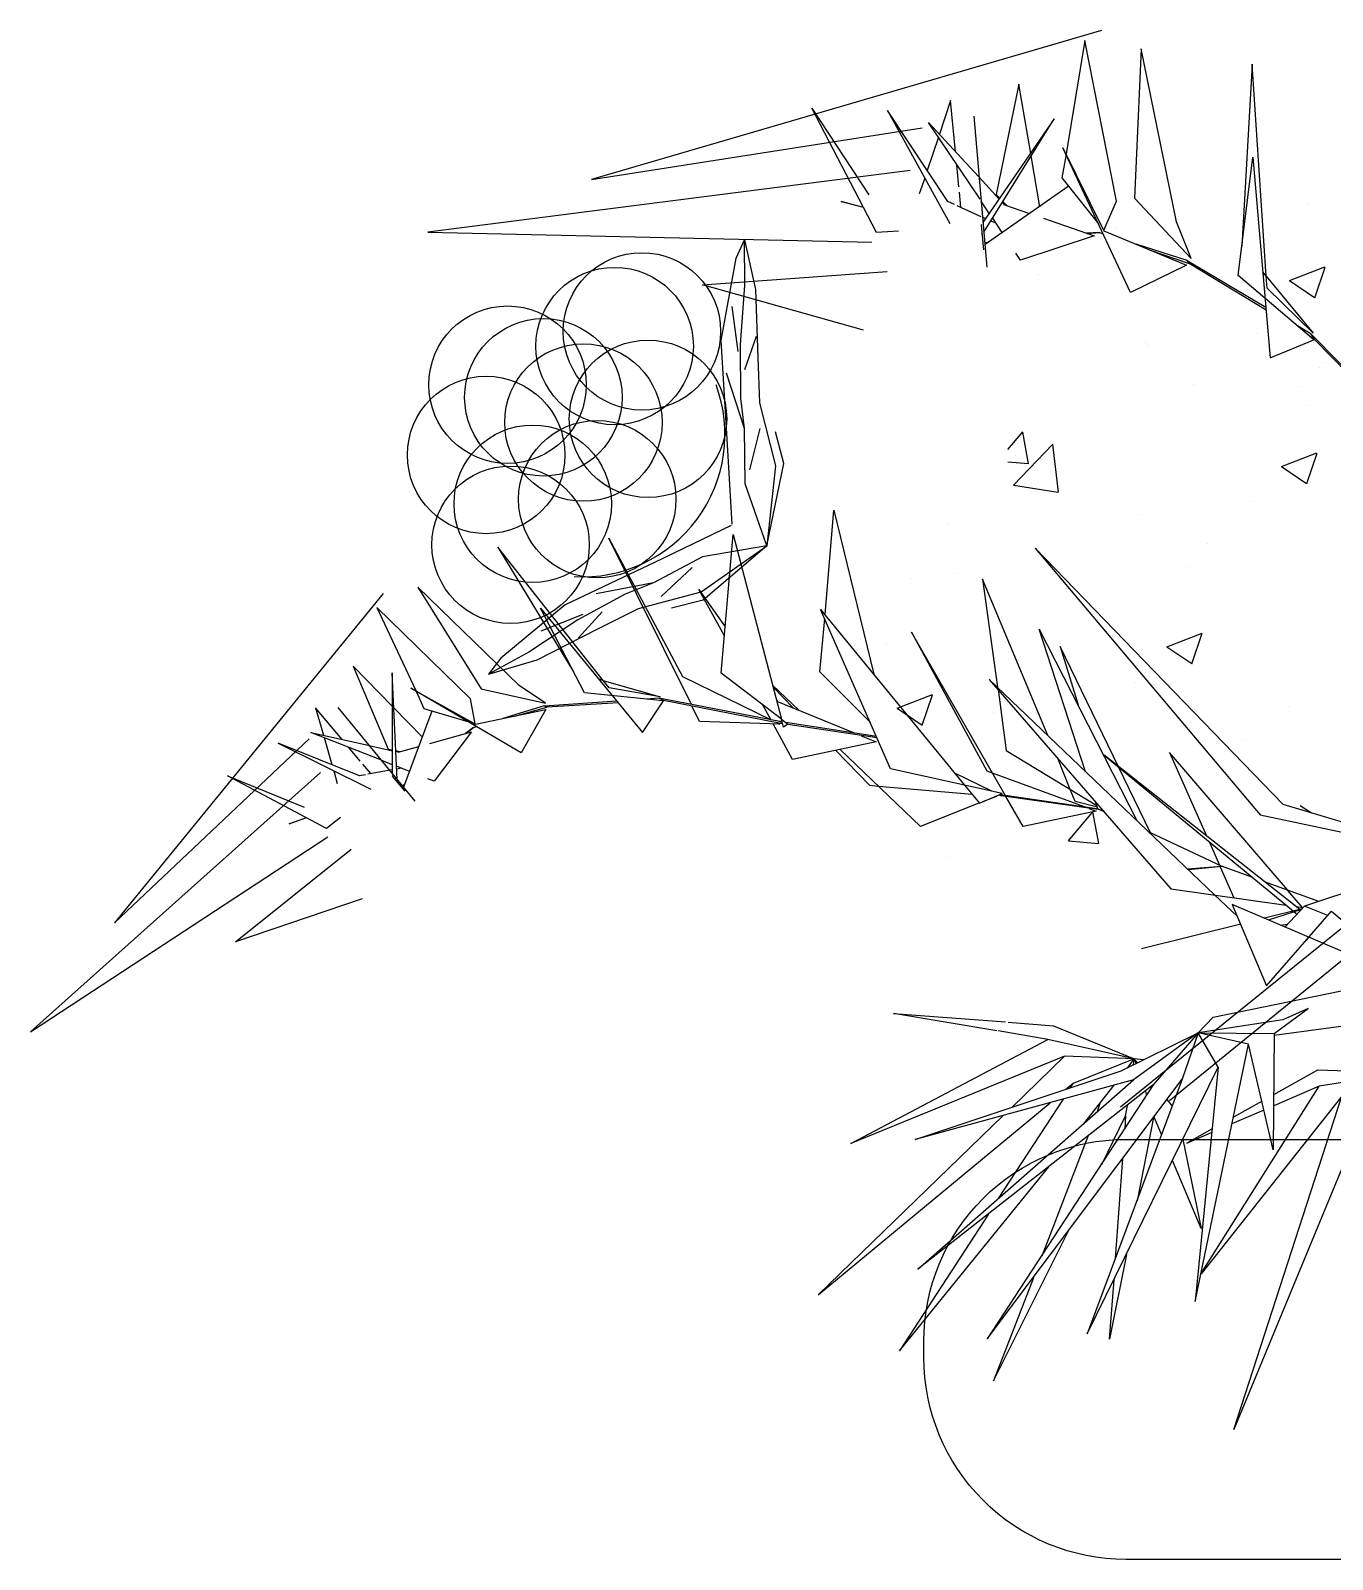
# Model space of a CAD drawing. Extents: x -42728 to 99010, y -18674 to 47645.
# Drawn here: x 44933.1 to 45281.2, y 5623.5 to 6032.2 of the extents above; entities that cross this region are included whole.
import ezdxf

# ---------------------------------------------------------------- set-up
doc = ezdxf.new("R2010")
doc.units = 0
doc.header["$LTSCALE"] = 100
doc.header["$MEASUREMENT"] = 0
doc.layers.get('0').update_dxf_attribs({"linetype": 'CONTINUOUS'})
for name, color, linetype in [('3', 4, 'CONTINUOUS'), ('4', 251, 'CONTINUOUS'), ('6', 6, 'CONTINUOUS'), ('LAYER1', 9, 'CONTINUOUS'), ('PUB_TEXT', 7, 'CONTINUOUS')]:
    doc.layers.add(name, color=color, linetype=linetype)

# ---------------------------------------------------------------- blocks, each defined once
blk = doc.blocks.new('A$C0BD5559B')
at = {"color": 3, "linetype": 'ByBlock'}
for p, q in [((286.33, 426.47), (149.94, 386.67)), ((281.86, 423.81), (276.87, 393.52)), ((290.38, 380.86), (281.86, 423.81)), ((296.99, 421.61), (295.19, 381.65)), ((306.36, 375.35), (296.99, 421.61)), ((326.6, 417.45), (323.83, 368.8)), ((330.36, 360.81), (326.6, 417.45)), ((264.28, 412.16), (258.18, 382.65)), ((267.46, 393.58), (264.28, 412.16)), ((226.15, 372.47), (208.88, 405.68)), ((208.88, 405.68), (224.1, 382.55)), ((245.23, 380.74), (229.1, 405.12)), ((229.1, 405.12), (245.81, 374.91)), ((246, 407.77), (243.02, 398.77)), ((247.32, 394.03), (246, 407.77)), ((253.89, 381.36), (240.07, 401.88)), ((240.07, 401.88), (253.44, 387.45)), ((252.24, 403.62), (255.67, 363.22)), ((273.69, 402.86), (254.63, 375.13)), ((254.87, 372.6), (273.69, 402.86)), ((149.94, 386.67), (238.43, 400.47)), ((242.76, 397.93), (239.77, 389.09)), ((269.88, 379.39), (267.55, 392.97)), ((276.87, 393.36), (275.74, 387.07)), ((276.01, 395.14), (286.99, 372.94)), ((294.06, 356.4), (276.01, 395.14)), ((276.87, 393.52), (276.87, 393.36)), ((322.9, 360.98), (326.83, 392.59)), ((326.83, 392.59), (331.42, 339.01)), ((235.16, 389.04), (106.18, 372.55)), ((248.19, 384.69), (247.67, 390.56)), ((239.12, 386.99), (237.62, 382.82)), ((253.66, 387.26), (259.02, 381.36)), ((277.42, 384.81), (255.22, 369.3)), ((275.74, 387.07), (285.54, 374.84)), ((222.71, 379.13), (216.78, 380.79)), ((216.78, 380.79), (222.7, 379.29)), ((247.07, 379.93), (245.23, 380.74)), ((248.76, 379.19), (248.38, 383.31)), ((256.34, 377.6), (254.19, 380.89)), ((258.18, 382.65), (259.16, 381.62)), ((260.38, 379.9), (259.85, 380.56)), ((259.98, 380.81), (261.04, 379.66)), ((286.98, 373.1), (290.38, 380.86)), ((295.19, 381.65), (310.28, 365.49)), ((254.21, 376.7), (247.8, 379.57)), ((255.46, 376.18), (254.57, 376.61)), ((259.8, 372.46), (257.26, 376.35)), ((260.38, 379.9), (267.13, 377.59)), ((270.8, 376.29), (284.43, 371.6)), ((106.18, 372.55), (224.98, 369.87)), ((232.07, 372.82), (226.15, 372.47)), ((254.36, 374.62), (254.15, 374.48)), ((254.15, 374.48), (254.84, 367.88)), ((254.39, 371.95), (254.53, 372.05)), ((258.18, 374.94), (256.79, 375.53)), ((285.78, 372.48), (282.38, 372.28)), ((282.38, 372.28), (282.53, 372.21)), ((282.53, 372.21), (285.78, 372.48)), ((285.78, 372.48), (286.8, 372.14)), ((286.99, 372.94), (309.12, 363.73)), ((310.28, 365.49), (306.36, 375.35)), ((254.62, 369.75), (254.7, 369.64)), ((255.13, 369.75), (256.2, 369.95)), ((284.43, 371.6), (264.71, 365.1)), ((309.29, 365.01), (295.59, 369.32)), ((323.83, 368.8), (323.98, 368.73)), ((264.71, 365.1), (263.48, 366.98)), ((299.34, 367.75), (309.83, 364.19)), ((309.83, 364.19), (309.29, 365.01)), ((309.29, 365.01), (330.32, 352.56)), ((330.35, 351.74), (309.83, 364.19)), ((179.63, 358.53), (229.06, 362.07)), ((309.12, 363.73), (294.06, 356.4)), ((343.1, 343.79), (322.9, 360.98)), ((330.36, 360.81), (329.52, 361.94)), ((330.36, 360.81), (342.96, 345.54)), ((330.63, 357.63), (330.36, 360.81)), ((222.67, 346.38), (179.63, 358.53)), ((342.96, 345.54), (330.63, 357.63)), ((342.39, 345.34), (338.76, 347.5)), ((331.42, 339.01), (343.1, 343.79)), ((342.13, 344.66), (343.31, 343.92)), ((343.31, 343.92), (342.39, 345.34)), ((371.3, 316.04), (342.39, 345.34)), ((343.31, 343.92), (371.63, 314.91)), ((212.46, 270.34), (214.8, 298.26)), ((214.8, 298.26), (225.49, 254.42)), ((154.59, 290.74), (174.3, 253.77)), ((176.7, 246.29), (154.59, 290.74)), ((184.62, 254.64), (187.82, 291.75)), ((187.82, 291.75), (200.75, 242.4)), ((124.92, 288.33), (145.15, 255.01)), ((153.08, 252.71), (124.92, 288.33)), ((268.61, 288.13), (328.78, 216.77)), ((334.91, 219.57), (268.61, 288.13)), ((272, 238.03), (254.52, 279.84)), ((254.52, 279.84), (258.56, 250.91)), ((94.29, 276.01), (22.44, 187.93)), ((103.52, 277.64), (120.45, 250.49)), ((130.67, 251.4), (103.52, 277.64)), ((178.64, 277.08), (185.72, 267.09)), ((185.58, 264.67), (178.64, 277.08)), ((92.54, 272.23), (102.99, 250)), ((117.63, 247.78), (92.54, 272.23)), ((148.09, 249.43), (136.34, 272.05)), ((136.34, 272.05), (163.66, 238.81)), ((229.93, 229.11), (211.2, 271.73)), ((211.2, 271.73), (249.75, 224.7)), ((211.03, 255.03), (212.38, 269.28)), ((282.11, 228.33), (269.69, 266.47)), ((269.69, 266.47), (295.83, 215.27)), ((235.55, 265.6), (255.73, 228.59)), ((260.59, 222.07), (235.55, 265.6)), ((275.32, 261.82), (280.1, 246.23)), ((299.46, 211.96), (275.32, 261.82)), ((86.24, 256.58), (95.6, 234.37)), ((96.76, 245.78), (86.24, 256.58)), ((96.66, 254.72), (96.67, 227.8)), ((97.98, 226.24), (96.66, 254.72)), ((145.15, 255.01), (145.28, 255.03)), ((174.3, 253.77), (198, 242.22)), ((200.75, 242.4), (184.62, 254.64)), ((224.55, 241.46), (211.03, 255.03)), ((101.69, 250.68), (118.99, 241.03)), ((131.15, 233.34), (101.69, 250.68)), ((102.99, 250), (103.07, 249.9)), ((103.07, 249.9), (105.17, 245.24)), ((120.45, 250.49), (137.72, 246.69)), ((137.72, 246.69), (130.67, 251.4)), ((169.19, 247.26), (148.09, 249.43)), ((153.08, 252.71), (152.01, 253.07)), ((154.7, 250.73), (153.08, 252.71)), ((153.08, 252.71), (168.31, 248.35)), ((168.31, 248.35), (154.7, 250.73)), ((205.38, 244.81), (198.39, 251.47)), ((198.63, 250.86), (203.92, 245.4)), ((256.27, 253.02), (304.88, 197.04)), ((316.59, 195.37), (256.27, 253.02)), ((258.7, 250.34), (260.86, 233.99)), ((83.29, 236.94), (76.18, 245.4)), ((76.18, 245.4), (78.3, 238.11)), ((82.18, 245.49), (102.76, 220.42)), ((104.79, 237.52), (97.1, 245.42)), ((118.92, 241.13), (117.63, 247.78)), ((137.29, 245.92), (126.3, 242.55)), ((129.49, 243.21), (138.01, 245.62)), ((137.29, 245.92), (156.79, 247.25)), ((138.01, 245.62), (137.29, 245.92)), ((157.18, 246.72), (138.01, 245.62)), ((163.66, 238.81), (169.19, 247.26)), ((168.02, 247.96), (164.65, 247.74)), ((169.27, 247.45), (168.02, 247.96)), ((200.36, 241.76), (168.02, 247.96)), ((168.16, 247.39), (169.27, 247.45)), ((169.27, 247.45), (201.09, 241.17)), ((178.85, 241.77), (176.8, 245.96)), ((197.89, 242.26), (195.67, 246.31)), ((199.4, 247.7), (199.76, 247.11)), ((199.76, 247.11), (220.25, 238.7)), ((107.3, 244.51), (99.7, 224.22)), ((105.17, 245.24), (117.17, 241.63)), ((118.99, 241.03), (137.76, 244.99)), ((137.76, 244.99), (131.15, 233.34)), ((200.31, 241.05), (178.85, 241.77)), ((199.43, 241.56), (200.31, 241.05)), ((200.99, 241.5), (200.36, 241.76)), ((200.96, 241.73), (200.36, 241.76)), ((200.75, 242.4), (202.49, 241.03)), ((201.3, 240.21), (200.75, 242.4)), ((201.97, 241.54), (226.2, 237.79)), ((22.44, 187.93), (74.5, 237.15)), ((74.95, 238.83), (90.3, 235.38)), ((93.36, 231.57), (74.95, 238.83)), ((78.51, 237.44), (80.55, 230.26)), ((106.8, 235.9), (117.91, 238.99)), ((117.91, 238.99), (107.87, 225.76)), ((118.4, 240.18), (116.26, 238.5)), ((116.26, 238.5), (116.39, 238.52)), ((116.39, 238.52), (118.4, 240.18)), ((118.4, 240.18), (119.23, 240.42)), ((203.74, 231.62), (198.52, 241.13)), ((202.49, 241.03), (201.3, 240.21)), ((202.44, 240.91), (202.44, 240.91)), ((226.38, 237.35), (202.44, 240.91)), ((222.13, 237.93), (226.08, 236.31)), ((66.24, 235.99), (90.96, 223.66)), ((87.93, 227.23), (66.24, 235.99)), ((88.09, 231.18), (85.09, 234.82)), ((90.53, 235.35), (96.74, 233.9)), ((95.6, 234.37), (96.72, 234.13)), ((97.62, 233.97), (98.85, 233.69)), ((98.3, 233.55), (97.65, 233.74)), ((98.3, 233.55), (103.79, 235.09)), ((226.08, 236.31), (203.74, 231.62)), ((215.19, 234.07), (224.35, 224.7)), ((237.95, 213.72), (216.49, 234.27)), ((260.86, 233.99), (285.1, 219.31)), ((304.53, 233.5), (314.46, 211.19)), ((336.1, 196.7), (304.53, 233.5)), ((90.96, 227.81), (88.85, 230.36)), ((96.69, 230.2), (93.77, 231.4)), ((101.29, 228.39), (97.85, 229.8)), ((99.1, 229.28), (97.91, 229.04)), ((259.78, 222.48), (229.93, 229.11)), ((277.99, 223.61), (274.54, 232.1)), ((287.1, 232.78), (337.66, 191.03)), ((339.42, 191.47), (287.1, 232.78)), ((77.53, 228.14), (0, 158.78)), ((52.67, 227.19), (73.19, 218.85)), ((79.11, 213.13), (52.67, 227.19)), ((81.07, 228.59), (81.97, 225.16)), ((89.51, 227.53), (87.93, 227.23)), ((95.68, 228.65), (90.16, 227.63)), ((96.74, 228.87), (95.97, 228.75)), ((96.73, 227.34), (96.65, 227.15)), ((96.65, 227.15), (100.1, 223.11)), ((97.96, 225.6), (98.01, 225.72)), ((99.44, 224.48), (100.06, 225.1)), ((107.87, 225.76), (106.2, 226.44)), ((257, 223.11), (247.27, 227.83)), ((255.73, 228.59), (257.08, 228.04)), ((257.08, 228.04), (281.7, 219.03)), ((99.1, 224.25), (99.21, 224.21)), ((224.35, 224.7), (226.69, 224.47)), ((226.69, 224.47), (251.81, 222.32)), ((249.75, 224.7), (253.75, 219.92)), ((253.75, 219.92), (259.78, 222.48)), ((258.25, 221.72), (254.5, 220.27)), ((258.15, 221.76), (258.25, 221.72)), ((259, 222.07), (259.03, 222.13)), ((259.52, 221.85), (259, 222.07)), ((259.03, 222.13), (259.52, 221.85)), ((259.31, 222.23), (285.13, 218.49)), ((286.06, 218.11), (259.52, 221.85)), ((265.41, 213.68), (260.8, 221.7)), ((279.33, 220.36), (277.99, 223.61)), ((253.77, 219.99), (237.95, 213.72)), ((284.95, 217.76), (265.41, 213.68)), ((285.25, 218.81), (279.33, 220.36)), ((282.95, 218.51), (284.95, 217.76)), ((285.33, 218.41), (284.75, 220.25)), ((285.13, 218.49), (285.33, 218.41)), ((287.08, 217.62), (285.33, 218.41)), ((287.08, 217.62), (286.06, 218.11)), ((328.78, 216.77), (358.21, 210.59)), ((358.28, 212.54), (334.91, 219.57)), ((339.43, 219.32), (342.5, 217.33)), ((69.16, 214.37), (73.75, 216.06)), ((73.82, 215.96), (69.16, 214.37)), ((82.85, 216.04), (79.11, 213.13)), ((0, 158.78), (79.52, 210.89)), ((318.42, 203.08), (299.25, 212.04)), ((315.17, 209.66), (317.93, 203.35)), ((54.77, 182.85), (85.74, 207.6)), ((309.37, 202.35), (318.42, 203.08)), ((318.5, 202.97), (309.63, 202.09)), ((318.11, 202.91), (321.76, 194.63)), ((318.32, 203.12), (318.5, 202.97)), ((326.79, 200.08), (318.42, 203.08)), ((291.4, 138.72), (364.74, 198.02)), ((375.61, 198.22), (304.51, 140.33)), ((304.88, 197.04), (335.76, 192.61)), ((344.44, 193.64), (329.96, 198.92)), ((336.18, 196.59), (336.1, 196.7)), ((340.12, 191.98), (336.18, 196.59)), ((357.96, 198.15), (340.66, 192.42)), ((88.64, 194.36), (54.77, 182.85)), ((322.75, 189.63), (316.59, 195.37)), ((321.28, 192.86), (330.45, 171.09)), ((370.59, 171.75), (321.28, 192.86)), ((340.66, 192.42), (335.45, 186.83)), ((340.22, 191.94), (338.51, 192.21)), ((346.9, 189.86), (340.66, 192.42)), ((339.99, 191.67), (329.96, 189.15)), ((330.45, 171.09), (347.88, 191.06)), ((331, 188.73), (339.94, 191.55)), ((337.84, 190.88), (338.68, 190.24)), ((339.53, 191.43), (339.6, 191.32)), ((347.88, 191.06), (370.59, 171.75)), ((323.59, 187.54), (297.08, 180.99)), ((334.2, 187.34), (336.12, 187.57)), ((341.85, 184.06), (340.97, 183.1)), ((316.17, 162.67), (380.46, 175.94)), ((230.75, 163.71), (260.71, 161.42)), ((258.37, 159.06), (230.75, 163.71)), ((332.52, 158.37), (341.62, 165.02)), ((377.86, 163.95), (332.56, 157.8)), ((341.62, 165.02), (334.81, 161.95)), ((261.38, 161.33), (273.49, 160.4)), ((273.49, 160.4), (295.09, 151.55)), ((316.17, 162.67), (312.17, 158.55)), ((334.81, 161.95), (312.17, 158.55)), ((219.35, 128.92), (271.98, 156.69)), ((271.98, 156.69), (258.7, 159.01)), ((295.09, 151.55), (271.98, 156.69)), ((291.63, 148.31), (312.17, 158.55)), ((312.17, 158.55), (294.91, 145.91)), ((312.17, 158.55), (300.2, 144.58)), ((312.17, 158.55), (307.9, 146.15)), ((311.35, 86.67), (325.65, 155.46)), ((325.65, 155.46), (312.17, 158.55)), ((317.57, 149.37), (312.17, 158.55)), ((312.17, 158.55), (332.52, 158.37)), ((332.26, 127.27), (325.65, 155.46)), ((332.52, 158.37), (332.26, 127.27)), ((276.45, 152.27), (219.35, 128.92)), ((276.45, 152.27), (262.33, 138.54)), ((295.09, 151.55), (276.45, 152.27)), ((295.09, 151.55), (278.73, 144.94)), ((293.3, 149.07), (295.09, 151.55)), ((294.88, 149.93), (295.09, 151.55)), ((297.57, 151.26), (294.99, 151.59)), ((295.09, 151.55), (295.58, 150.26)), ((296.01, 150.46), (295.09, 151.55)), ((236.5, 129.98), (291.63, 148.31)), ((282.55, 78), (317.57, 149.37)), ((317.57, 149.37), (311.35, 86.67)), ((332.4, 142.01), (344.17, 148.59)), ((344.17, 148.59), (367.62, 147.83)), ((367.62, 147.83), (344.57, 144.29)), ((294.91, 145.91), (236.5, 129.98)), ((237.23, 95.3), (294.91, 145.91)), ((300.2, 144.58), (237.23, 95.3)), ((255.82, 76.72), (307.9, 146.15)), ((300.2, 144.58), (255.82, 76.72)), ((278.73, 144.94), (276.93, 143.44)), ((277.98, 143.78), (278.73, 144.94)), ((281.57, 134.1), (289.74, 144.52)), ((307.9, 146.15), (282.55, 78)), ((294.25, 145.71), (294.21, 145.24)), ((313, 94.2), (344.57, 144.29)), ((344.57, 144.29), (332.44, 139.04)), ((210.59, 88.49), (272.62, 139.79)), ((276.12, 140.76), (258.76, 114.22)), ((285.94, 139.64), (285.12, 137.24)), ((292.77, 136.3), (293.26, 139.09)), ((298.08, 142.85), (298.4, 141.75)), ((305.3, 138.95), (303.91, 140.7)), ((350.57, 141.6), (312.96, 94.07)), ((329.33, 140.25), (321.65, 136)), ((321.75, 52.46), (350.57, 141.6)), ((260.08, 136.43), (210.59, 88.49)), ((286.43, 123.34), (292.77, 136.3)), ((292.77, 136.3), (292.63, 132.83)), ((300.24, 135.84), (295.87, 113.62)), ((300.3, 136.03), (302.4, 131.22)), ((321.3, 134.29), (329.82, 137.9)), ((355.98, 135.16), (321.75, 52.46)), ((315.98, 132.81), (309.16, 129.03)), ((309.16, 129.03), (315.9, 131.92)), ((282.65, 130.77), (270.36, 98.82)), ((308.07, 129.97), (313.04, 106.22)), ((232.3, 73.48), (272.24, 122.67)), ((290.1, 98.21), (292.03, 124.94)), ((313.04, 106.22), (305.32, 124.37)), ((256.15, 110.05), (232.3, 73.48)), ((257.46, 65.45), (277.5, 105.58)), ((293.03, 99.24), (288.51, 76.58)), ((312.96, 94.07), (313, 94.2)), ((268.13, 93.04), (257.46, 65.45)), ((288.51, 76.58), (289.77, 92.48))]:
    blk.add_line(p, q, dxfattribs=at)
at = {"layer": '3'}
for points in [[(187.58, 294.49), (186.24, 317.22), (184.61, 343.57), (188.68, 365.58), (190.93, 370.52), (193.84, 357.27), (194.48, 339.07), (194.92, 326.94), (199.16, 310.09), (196.89, 288.75), (179.81, 274.16), (171.39, 272.03)], [(196.89, 288.75), (191.11, 305.29), (190.9, 320.12), (189.93, 328.18), (189.79, 342.57), (191, 358.27), (190.93, 370.52)], [(189.18, 340.7), (187.62, 352.66)], [(191, 335.87), (194.11, 344.76)], [(190.9, 320.12), (186.04, 334.91)], [(187.36, 294.12), (166.82, 284.28), (142.98, 272.94), (125.7, 258.72), (122.47, 254.36), (135.47, 258.24), (151.7, 266.48), (162.52, 271.98), (179.32, 276.43), (196.89, 288.75), (201.38, 310.76), (199.16, 319.16)], [(192.33, 309.02), (195.12, 320.08)], [(196.89, 288.75), (179.62, 285.81), (166.54, 278.82), (159.02, 275.77), (146.36, 268.93), (133.21, 260.27), (122.45, 254.4)], [(176.94, 282.94), (168.61, 275.14)], [(166.54, 278.82), (151.25, 275.91)], [(147.7, 270.37), (136.47, 265.94)], [(152.8, 271.11), (146.53, 264.08)]]:
    blk.add_lwpolyline(points, dxfattribs=at)
at = {"layer": '4', "color": 4}
for p, q in [((328.73, 391.19), (328.73, 391.19)), ((329.34, 390.33), (329.34, 390.33)), ((341.55, 380.07), (341.55, 380.07)), ((290.48, 373.5), (290.48, 373.5)), ((269.55, 361.13), (269.55, 361.13)), ((336.63, 359.63), (346.08, 363.26)), ((343.38, 355.06), (346.12, 363.21)), ((336.63, 359.63), (343.34, 355.1)), ((341.62, 358.08), (341.62, 358.08)), ((327.7, 345.39), (327.7, 345.39)), ((298.02, 342.99), (298.02, 342.99)), ((298.64, 342.14), (298.64, 342.14)), ((344.64, 336.32), (344.64, 336.32)), ((345.47, 337.66), (345.47, 337.66)), ((310.85, 331.87), (310.85, 331.87)), ((339.84, 331.27), (339.84, 331.27)), ((342.04, 326.26), (342.04, 326.26)), ((261.31, 314.45), (265.27, 319.16)), ((266.87, 310.65), (265.31, 319.11)), ((262.79, 304.95), (273.31, 315.91)), ((274.84, 303.04), (273.35, 315.86)), ((261.31, 311.18), (266.83, 310.69)), ((263.31, 312.75), (263.31, 312.75)), ((334.49, 309.94), (343.94, 313.56)), ((341.24, 305.36), (343.98, 313.52)), ((334.49, 309.94), (341.2, 305.41)), ((262.79, 304.95), (274.8, 303.09)), ((326.06, 300.45), (326.06, 300.45)), ((245.17, 294.42), (245.17, 294.42)), ((296.99, 297.19), (296.99, 297.19)), ((314.76, 289.46), (314.76, 289.46)), ((309.13, 283.08), (309.13, 283.08)), ((235.56, 279.97), (235.56, 279.97)), ((247.83, 281.31), (247.83, 281.31)), ((275.33, 278.63), (275.33, 278.63)), ((228.91, 262.23), (228.91, 262.23)), ((303.78, 261.74), (313.23, 265.37)), ((303.78, 261.74), (310.49, 257.21)), ((310.53, 257.16), (313.27, 265.32)), ((211.79, 256.19), (211.79, 256.19)), ((295.35, 252.25), (295.35, 252.25)), ((231.67, 245.31), (241.13, 248.94)), ((231.67, 245.31), (238.39, 240.78)), ((238.43, 240.73), (241.16, 248.89)), ((336.47, 245.71), (336.47, 245.71)), ((212.26, 241.73), (212.26, 241.73)), ((257.38, 244.1), (257.38, 244.1)), ((250.93, 240.61), (250.93, 240.61)), ((324.74, 236.56), (324.74, 236.56)), ((273.61, 229.83), (273.61, 229.83)), ((277.49, 209.85), (284, 217.61)), ((285.6, 209.1), (284.04, 217.56)), ((288.47, 220.47), (288.47, 220.47)), ((277.49, 209.85), (278.09, 210.57)), ((277.49, 209.85), (285.56, 209.15)), ((277.49, 209.85), (285.56, 209.15)), ((285.6, 209.1), (285.33, 210.57)), ((244.87, 205.39), (244.87, 205.39)), ((293.71, 207.31), (293.71, 207.31)), ((293.71, 207.31), (293.71, 207.31))]:
    blk.add_line(p, q, dxfattribs=at)
at = {"layer": '6'}
for centre in [(163.46, 346.04), (156.17, 342.12), (127.53, 331.8), (137.11, 328.42), (165.09, 322.67), (147.82, 321.67), (121.82, 313), (134.27, 299.96), (151.52, 301.19), (128.34, 288.99)]:
    blk.add_circle(centre, 21.05, dxfattribs=at)
blk.add_arc((147.61, 318.49), 38.07, 266.5521, 20.3901, dxfattribs=at)
at = {"layer": 'LAYER1', "color": 2}
blk.add_lwpolyline([(292.85, 130.03), (652.16, 130.03, -0.414214), (706.16, 76.03), (706.16, 71.73, -0.414214), (652.16, 17.73), (292.85, 17.73, -0.414214), (238.85, 71.73), (238.85, 76.03, -0.414214)], format="xyb", close=True, dxfattribs=at)

msp = doc.modelspace()

# ---------------------------------------------------------------- block references
at = {"layer": 'PUB_TEXT', "color": 3}
msp.add_blockref('A$C0BD5559B', (44933.07403, 5605.73903), dxfattribs=at)

doc.saveas('drawing.dxf')
